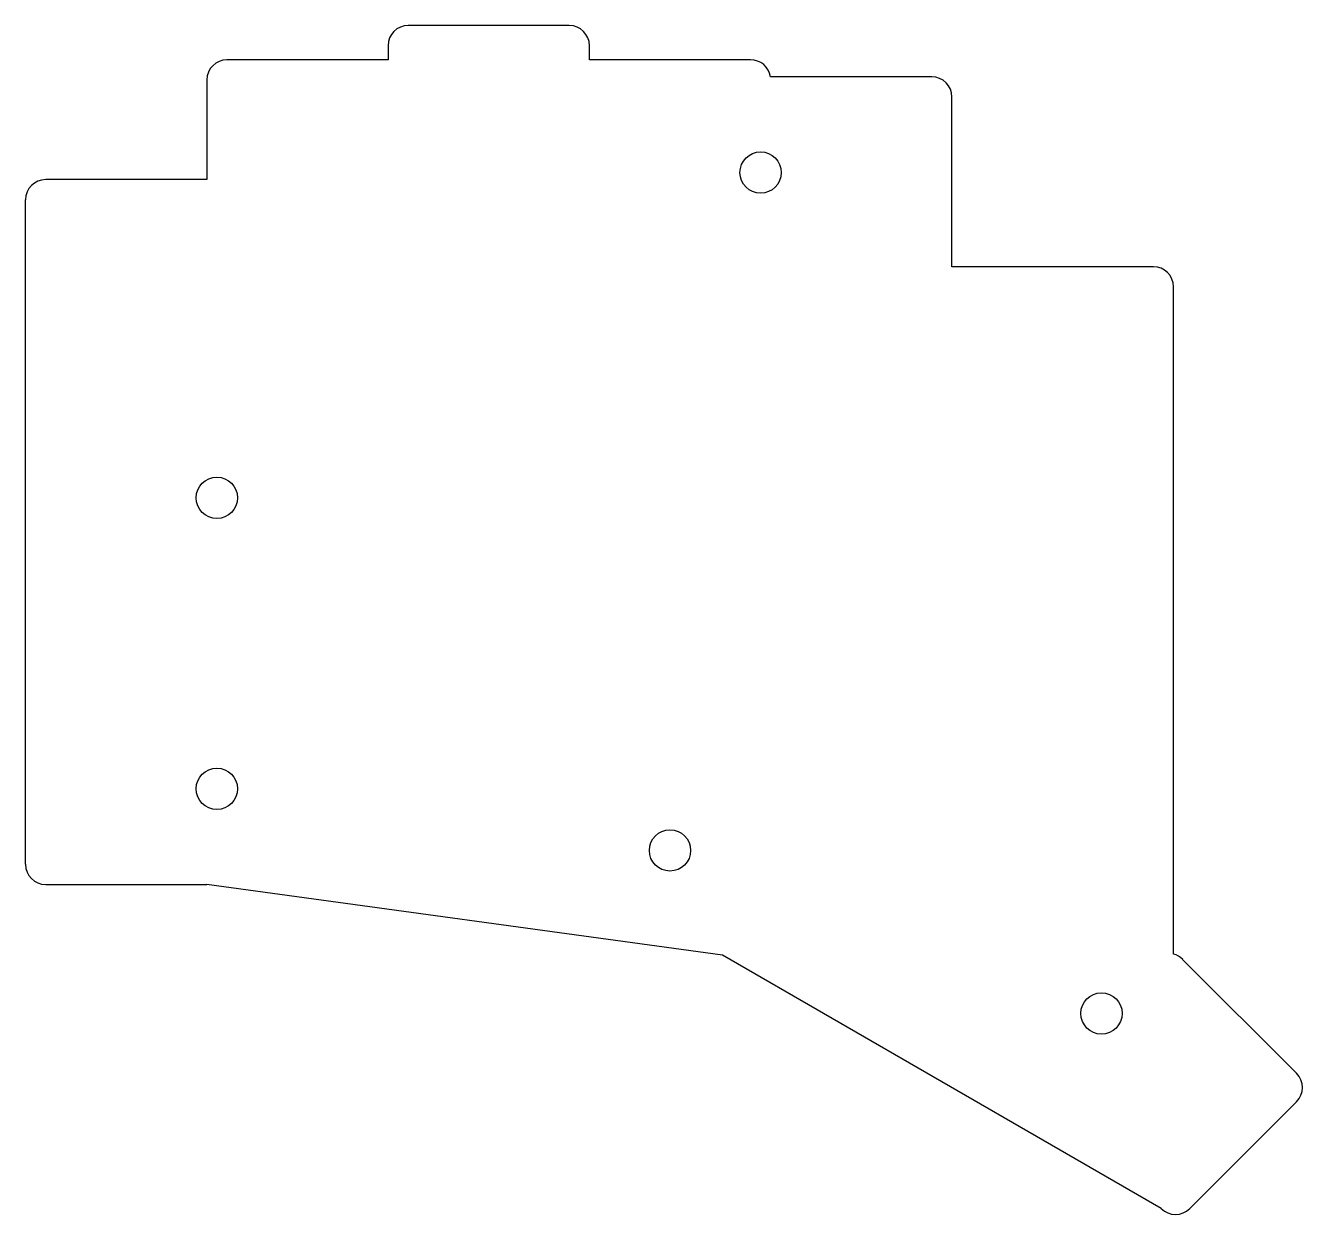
# Model space of a CAD drawing. Header units: millimetres. Extents: x -10 to 117, y -42 to 76.
import ezdxf

# ---------------------------------------------------------------- set-up
doc = ezdxf.new("R2010")
doc.units = ezdxf.units.MM

msp = doc.modelspace()

# ---------------------------------------------------------------- linework, layer by layer
for p, q in [((44, 75.8), (28, 75.8)), ((26, 73.8), (26, 72.4)), ((46, 72.4), (46, 73.8)), ((26, 72.4), (10, 72.4)), ((62, 72.4), (46, 72.4)), ((8, 70.4), (8, 60.5)), ((80, 70.7), (64, 70.7)), ((82, 51.85), (82, 68.7)), ((8, 60.5), (-8, 60.5)), ((-10, -7.5), (-10, 58.5)), ((102, 51.85), (82, 51.85)), ((104, -16.42), (104, 49.85)), ((-8, -9.5), (8, -9.5)), ((59.21, -16.52), (8, -9.5)), ((102.79, -41.69), (59.21, -16.52)), ((116.22, -28.25), (104.91, -16.94)), ((105.62, -41.69), (116.22, -31.08))]:
    msp.add_line(p, q)
for centre in [(63, 61.2), (9, 28.9), (9, 0), (54, -6.12), (96.85, -22.31)]:
    msp.add_circle(centre, 2.05)
for centre, start, end in [((28, 73.8), 90, 180), ((44, 73.8), 0, 90), ((10, 70.4), 90, 180), ((62, 70.4), 8.6232, 90), ((64, 68.7), 90, 90.6477), ((80, 68.7), 0, 90), ((-8, 58.5), 90, 180), ((102, 49.85), 0, 90), ((-8, -7.5), 180, 270), ((103.5, -18.35), 45, 75.4023), ((114.81, -29.67), 315, 45), ((104.2, -40.27), 225, 315)]:
    msp.add_arc(centre, 2, start, end)

doc.saveas('drawing.dxf')
